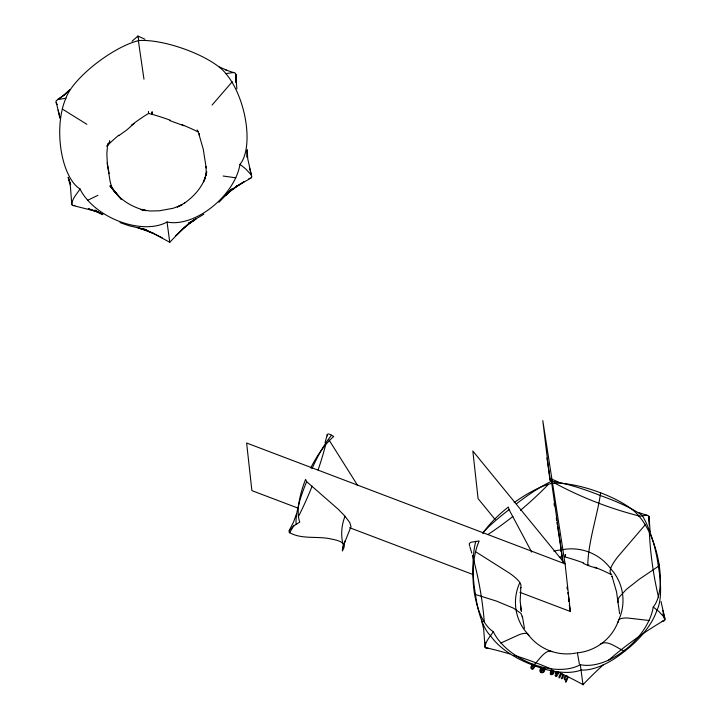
<?xml version="1.0" encoding="UTF-8"?>
<svg xmlns="http://www.w3.org/2000/svg" width="721" height="721" viewBox="0 0 721 721"><rect width="100%" height="100%" fill="white"/><g stroke="black" fill="none" stroke-linecap="round" stroke-linejoin="round"><path stroke-width="1.08" d="M102.499 214.588L94.766 210.081L102.788 214.633L95.37 210.902L102.752 214.227L88.304 208.702L96.659 211.487L72.875 205.494L71.803 204.62C71.965 198.545 77.084 193.913 80.013 188.956A53.76 24.721 86.8 0 1 61.078 150.004A53.76 24.721 86.8 0 1 65.899 98.263A53.76 16.79 -36.4 0 1 95.028 64.349A53.76 16.79 -36.4 0 1 138.82 40.592A53.76 16.403 19.2 0 1 187.379 50.128A53.76 16.403 19.2 0 1 225.853 73.623A53.76 23.937 75.7 0 1 245.78 121.561A53.76 23.937 75.7 0 1 239.967 164.325A53.76 31.868 -42.6 0 1 211.83 207.215A53.76 31.868 -42.6 0 1 167.047 221.987A53.76 32.256 24.5 0 1 119.479 221.446A53.76 32.256 24.5 0 1 80.013 188.956M488.153 648.161L486.143 648.188L485.071 647.314C485.242 641.239 490.352 636.607 493.281 631.65A53.76 24.721 86.8 0 1 474.355 592.698A53.76 24.721 86.8 0 1 479.168 540.948L470.813 542.282L469.254 543.58L469.623 545.932M247.267 149.689L247.15 157.43L247.222 150.121L247.754 158.872L251.584 175.987M522.355 617.104L520.959 613.4L513.595 608.2L496.535 601.116L475.472 594.51L474.355 592.698M59.789 117.739L55.986 100.895L64.692 94.685L69.558 90.026L63.259 95.659M514.154 502.609A53.76 16.79 -36.4 0 1 552.088 483.277A53.76 16.403 19.2 0 1 600.656 492.813C597.123 517.02 588.381 540.813 587.723 565.408L597.024 568.382M296.412 514.136L293.429 522.247L289.22 530.557L289.139 532.359C301.612 539.921 318.204 535.631 332.147 539.218A87.286 16.34 -8.8 0 1 342.574 543.138L343.944 545.229L343.944 547.825L342.358 550.988L342.583 548.393A32.057 5.471 -66.7 0 1 343.629 543.274M544.86 668.547C545.418 675.18 536.757 673.315 541.065 667.898M107.708 143.641L106.852 153.537L107.339 164.018L110.124 181.539L111.809 187.478L110.836 185.594L114.999 192.029L118.586 196.112C90.936 163.649 140.505 221.951 112.611 188.965C120.344 200.384 132.871 207.603 146.138 210.658L140.676 209.487L149.941 211.01L159.323 210.793L173.184 208.27L181.791 204.899L180.917 205.305L184.729 202.88L184.243 203.286C193.282 196.968 201.096 188.596 205.052 178.159L203.502 181.809L205.359 177.438L204.647 179.078L206.648 171.823L206.287 174.951L206.035 166.767L206.188 167.93L203.277 149.247L199.104 134.827M476.103 552.034L509.81 573.366A87.286 14.51 21.6 0 1 519.67 582.307L520.977 584.974L520.165 600.963L521.364 611.534M344.196 544.598L344.836 541.02L344.602 542.3M206.449 172.905L205.9 175.924L206.648 171.823M555.53 672.963C555.864 673.91 557.549 677.226 555.711 675.117L555.026 675.153C555.747 678.605 559.208 674.82 556.125 673.513C557.342 671.026 559.28 676.776 558.108 672.441M534.838 665.005L534.486 665.916L533.098 666.24L532.395 664.573M325.063 442.631L327.325 434.412L328.307 433.907L330.398 434.547L333.742 436.484A53.76 20.206 -64.5 0 0 310.733 467.947M600.656 492.813A53.76 16.403 19.2 0 1 639.13 516.317A53.76 23.937 75.7 0 1 659.048 564.246A53.76 23.937 75.7 0 1 653.244 607.01A53.76 31.868 -42.6 0 1 625.098 649.909L624.747 651.153A56.734 27.29 -42.8 0 1 581.081 670.043A56.734 27.749 24.9 0 1 533.297 665.24A56.734 27.939 22.3 0 1 490.478 635.661A56.734 19.206 86.3 0 1 475.472 594.51A56.734 19.629 83.9 0 1 475.788 541.246M235.677 75.624L235.515 73.245L225.583 69.901M648.476 519.805L649.197 517.516L648.783 515.93L638.86 512.595M344.377 543.246L351.037 526.582L349.694 522.383L344.584 515.794L338.275 509.278L306.668 481.655L305.596 479.375A53.76 20.206 -64.5 0 0 299.783 522.139L294.348 525.51L289.22 530.557M659.048 564.246L658.363 566.336A56.734 18.331 76.2 0 1 656.993 610.011A56.734 27.524 -40.2 0 1 624.747 651.153C617.555 648.756 607.596 639.167 600.305 644.204M531.747 664.356L531.71 666.276A1.64 1.613 -6.3 0 0 530.719 667.799C532.756 671.684 534.099 667.24 535.37 665.789M541.723 668.133L540.642 671.008L544.013 667.979M564.931 556.909L565.219 556.297L565.363 557.027A32.057 3.001 20.3 0 1 583.776 562.984M558.27 481.961L551.105 478.852L559.063 534.405A87.286 0.712 81.2 0 1 561.163 549.483L561.857 556.125A32.057 3.254 -37.7 0 0 559.541 557.522M555.53 672.945L557.567 672.116M107.168 145.552L107.717 144.732M520.427 588.255L520.986 587.426M232.261 81.734L212.1 105.032M645.538 524.419L617.861 556.72A87.286 13.798 -39.3 0 0 610.705 568.283L610.065 571.257L610.57 573.628L611.615 574.592L611.264 574.267M218.932 202.304L231.829 188.965L225.502 195.733L231.396 189.956L226.097 194.67L237.344 185.748L230.215 190.921L244.004 181.791L235.758 186.793L250.917 178.078L251.809 176.897L249.475 167.678M106.798 146.318L108.159 144.84A32.057 3.254 -37.7 0 1 118.794 135.188M69.811 89.656L64.692 94.685L57.545 99.597L65.899 98.263M132.042 41.268L137.9 36.05L144.993 39.267M134.169 123.489L126.653 130.077L118.722 135.71M203.872 214.209L188.433 223.285L195.977 219.085L188.478 223.889L195.625 218.923L181.926 229.575L188.433 223.961L175.771 235.704L182.016 229.629L169.75 242.265L154.303 233.892L162.144 237.804M588.832 564.858L587.723 565.408L583.19 563.335M181.386 205.034L177.249 207.044L181.791 204.899M87.511 200.366L97.93 195.319M500.78 643.051L519.345 634.624A87.286 13.798 -39.3 0 1 527.7 633.93L528.835 635.489M248.862 178.673L250.917 178.078M662.139 621.358L664.185 620.763L665.077 619.582L661.031 601.557M225.853 73.623L233.802 72.451M639.13 516.317L647.079 515.136M566.3 675.55C563.939 675.73 563.11 680.633 566.138 680.2L565.417 682.03L566.174 681.994L567.86 677.749L567.472 676.001M572.627 653.605L576.241 653.028M72.875 205.494L74.885 205.467M223.149 176.032L235.83 177.799M649.098 620.484L627.396 617.987A87.286 14.51 21.6 0 0 618.735 619.907L618.068 622.484M552.935 670.359L551.718 670.386L550.664 671.63L552.98 671.188A0.955 0.937 -6.3 0 1 553.196 672.224L550.375 672.369C549.132 677.046 556.134 673.847 553.476 670.683M131.24 125.31A32.057 3.254 -37.7 0 1 148.58 113.431L152.086 114.333A32.057 3.001 20.3 0 1 170.507 120.299M183.747 125.697L169.913 120.65M120.019 222.555L129.023 225.745L146.552 229.738L138.035 228.007L146.588 230.341L154.456 233.802L138.234 227.764L146.588 230.341L154.384 233.983M298.134 508.17L251.881 490.622L246.627 443.009L565.093 563.876L570.347 611.48L519.895 592.338M349.631 527.718L473.652 574.781M219.445 66.945L227.088 70.433M86.88 124.318L62.835 109.34M239.967 164.325L245.627 168.858L251.359 175.041M653.244 607.01L658.904 611.543L664.627 617.726M198.347 131.907L197.067 129.879M199.411 135.052L198.906 133.295L199.393 135.007M495.12 519.462L478.086 498.626L472.832 451.013L565.093 563.876L542.796 420.586L549.952 480.411M113.359 189.767L115.567 192.804M552.142 651.622C544.923 648.576 538.434 661.554 533.297 665.24L532.747 664.131A53.76 32.256 24.5 0 1 493.281 631.65M55.923 102.553L57.166 104.545M482.8 533.585A53.76 16.79 -36.4 0 1 508.305 507.034L509.089 509.684L531.701 552.106M329.064 440.044L355.083 481.358A87.286 8.787 51.7 0 1 357.373 485.269M612.381 577.512L616.554 591.932L619.6 613.679M68.144 177.285L70.649 184.612L68.279 177.681L70.379 186.189L71.803 204.62M662.752 610.363L664.861 618.672M617.951 602.377L618.014 599.53L619.231 597.132L626.396 589.372L639.437 579.107L658.363 566.336A56.734 18.755 78.6 0 0 642.294 515.596A56.734 10.013 18.7 0 0 600.539 495.606A56.734 10.211 21 0 0 551.691 481.213A56.734 10.662 -38.4 0 0 516.651 503.646M524.428 628.342L522.383 616.212M109.105 173.527L107.258 163.099M481.556 620.375L483.647 628.874L485.071 647.314M58.176 110.052L60.203 118.514M582.82 684.085L583.019 684.95L580.324 664.681A53.76 31.868 -42.6 0 0 625.098 649.909M169.552 241.4L169.75 242.265L167.047 221.987M551.168 478.735L552.088 483.277M138.82 40.592L137.9 36.05L137.909 36.924M579.342 663.87L578.134 656.939A87.286 0.712 81.2 0 0 577.233 652.721L577.242 652.865A48.415 47.559 -6.3 0 0 616.969 624.422L618.636 620.123A48.415 47.559 -6.3 0 0 613.571 572.195L610.624 568.644A48.415 47.559 -6.3 0 0 565.832 549.15L561.217 549.889A48.415 47.559 -6.3 0 0 553.854 551.186M342.736 543.391L341.997 538.857A48.415 47.559 -6.3 0 1 345.008 516.281M546.933 458.087L550.393 480.303M554.016 503.628L554.368 505.854M556.27 518.066L556.612 520.292M556.954 522.509L557.306 524.735M557.648 526.952L563.182 562.497M566.985 586.939L567.328 589.156M567.851 592.491L568.193 594.717M568.536 596.934L569.23 601.377M560.668 549.276L561.01 551.502M561.533 554.837L562.569 561.497M568.445 599.268L568.788 601.485M569.311 604.82L570.347 611.48M143.966 79.175L138.324 40.358M520.526 605.793L521.193 610.606M650.144 531.593L648.999 516.741L649.378 525.33L649.197 517.516M236.867 88.908L235.722 74.047L236.1 82.645L235.929 74.831M148.445 111.431L148.58 113.431M561.839 555.503L561.857 556.125M327.325 434.412L327.352 435.962M181.458 124.472A32.057 3.001 20.3 0 1 198.356 132.177M311.95 468.74A56.734 14.555 -67 0 1 331.525 435.205M325.568 445.181A367.088 360.581 -6.3 0 1 318.096 469.957M312.121 486.161A367.088 360.581 -6.3 0 1 298.35 516.678M293.817 525.294A367.088 360.581 -6.3 0 1 289.599 532.846M296.187 524.374A56.734 14.177 -64.7 0 1 306.668 481.655M571.699 653.704A48.415 47.559 -6.3 0 1 527.835 634.11L524.888 630.56A48.415 47.559 -6.3 0 1 519.823 582.631M472.363 555.224A367.088 360.581 -6.3 0 1 484.287 621.826M485.359 642.24A367.088 360.581 -6.3 0 1 485.449 647.611A367.088 360.581 -6.3 0 1 509.756 653.956M469.939 546.96A367.088 360.581 -6.3 0 1 471.777 553.151M513.929 655.227A367.088 360.581 -6.3 0 1 551.754 669.259M556.738 671.467A367.088 360.581 -6.3 0 1 583.019 684.644A367.088 360.581 -6.3 0 1 603.261 664.906M580.324 664.681A53.76 32.256 24.5 0 1 532.747 664.131M608.145 660.571A367.088 360.581 -6.3 0 1 664.771 619.997A367.088 360.581 -6.3 0 1 662.914 613.805M658.534 597.159A367.088 360.581 -6.3 0 1 649.342 532.287M648.972 520.463A367.088 360.581 -6.3 0 1 648.945 518.309M594.735 567.166A32.057 3.001 20.3 0 1 611.633 574.862M639.383 516.029A367.088 360.581 -6.3 0 1 554.242 482.845M548.366 484.413A367.088 360.581 -6.3 0 1 520.454 510.297M512.847 516.479A367.088 360.581 -6.3 0 1 488.153 534.396M483.088 532.341A56.734 10.436 -36.1 0 1 509.089 509.684M612.156 576.548L612.156 577.034L612.183 575.98L612.156 576.548M342.556 548.708L343.737 546.221L342.556 548.708M344.106 544.193L344.16 545.013L344.007 543.364L344.106 544.22M109.619 141.649L107.907 145.11L109.592 142.425L109.601 140.829L109.619 141.649M151.969 113.062L151.942 113.612L152.14 111.728L151.969 113.062M565.417 554.422L565.246 555.756L565.417 554.422M550.862 673.026L550.817 673.369A0.955 0.937 -6.3 0 0 551.439 674.189L552.439 673.964L552.926 672.927L550.862 673.026M562.605 675.379L561.371 678.695L562.128 678.668C566.174 673.72 559.027 671.584 558.955 677.785L559.721 677.749L560.974 674.757L561.974 674.532A0.946 0.937 -6.3 0 1 562.605 675.379M564.867 678.29L564.804 678.65A0.946 0.937 -6.3 0 0 565.435 679.497C569.148 679.227 565.796 673.333 564.867 678.29M533.531 667.817C532.819 670.539 529.836 666.474 532.828 666.898L533.531 667.817M544.157 668.773C543.995 670.169 542.625 673.63 540.849 671.747L544.157 668.773M151.942 113.621L151.662 114.224L151.942 113.621"/></g></svg>
